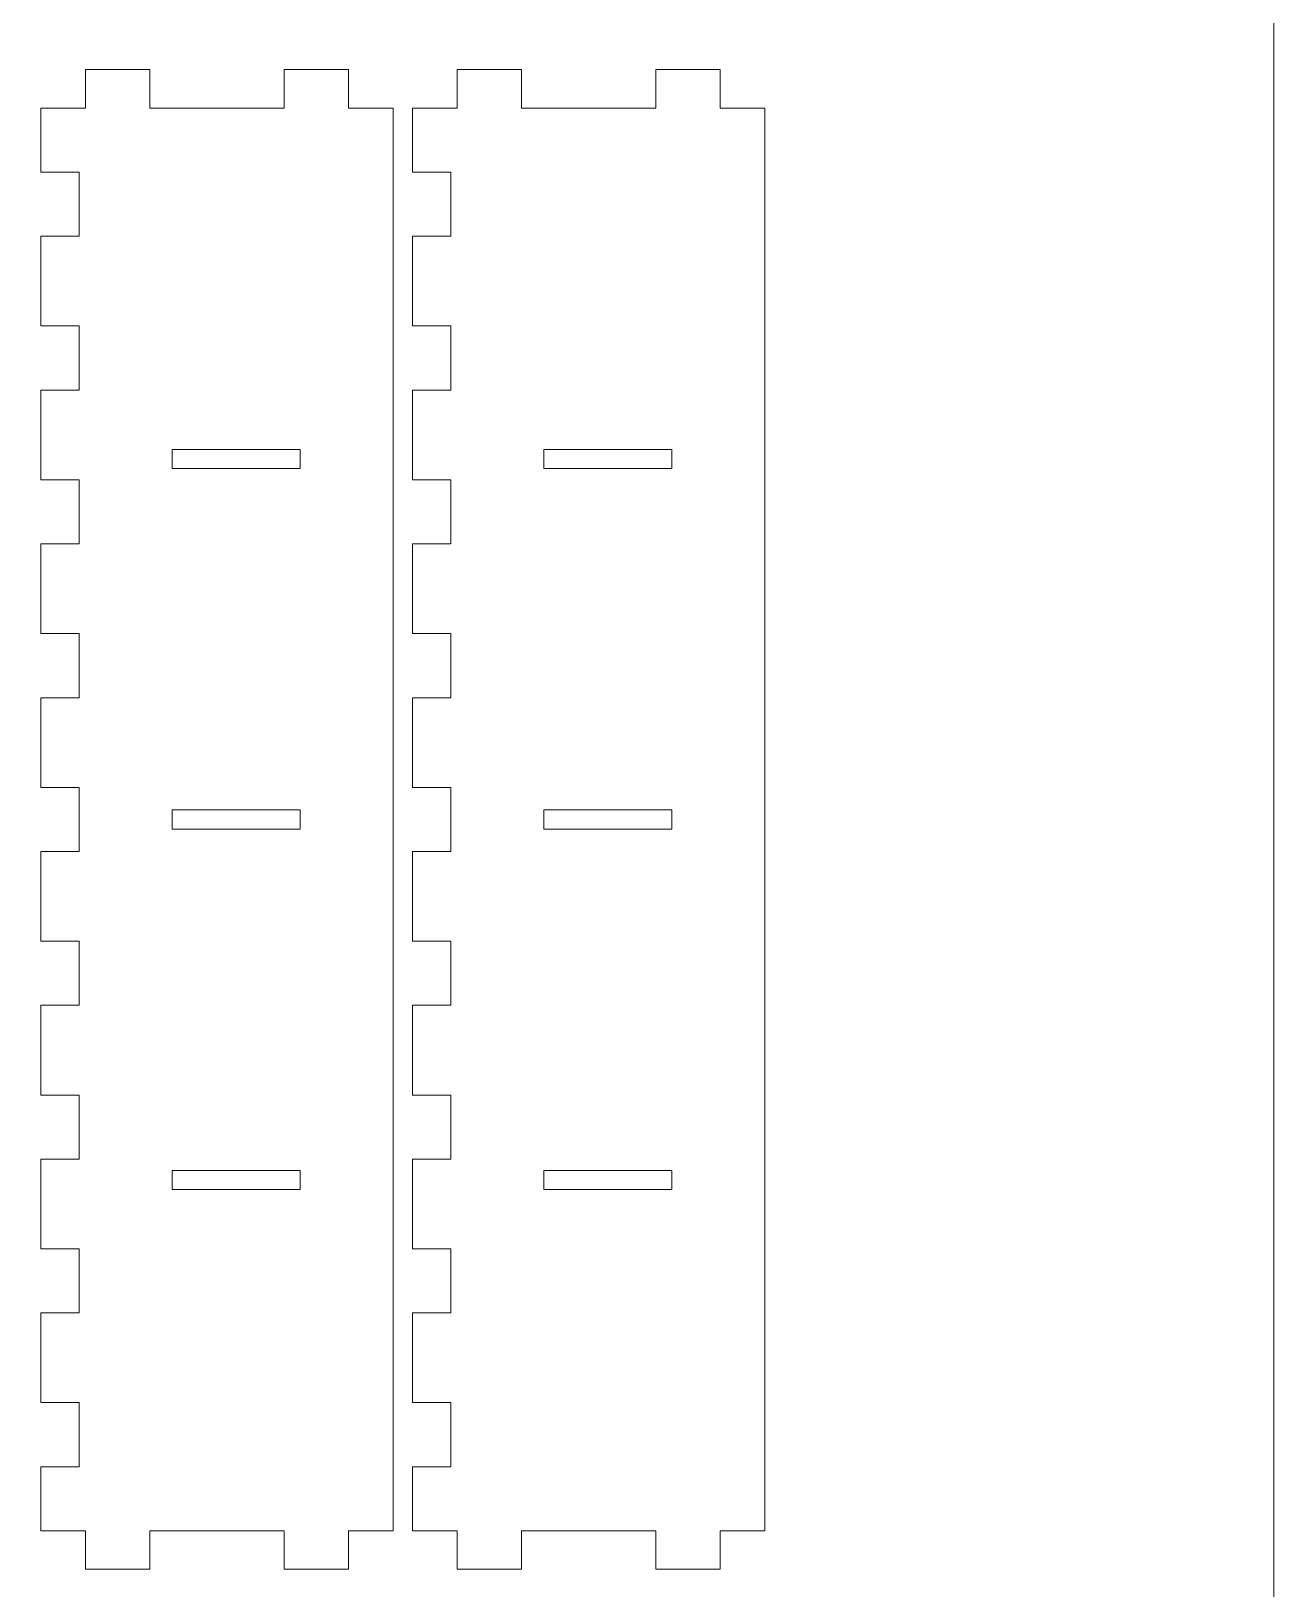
# Model space of a CAD drawing. Header units: millimetres. Extents: x -1409 to 1409, y -600 to 600.
# Drawn here: x 459.7 to 653.6, y 126.1 to 369.2 of the extents above; entities that cross this region are included whole.
import ezdxf

# ---------------------------------------------------------------- set-up
doc = ezdxf.new("R2010")
doc.units = ezdxf.units.MM
doc.header["$MEASUREMENT"] = 0
doc.layers.add('Layer 1', color=7, linetype='Continuous')

msp = doc.modelspace()

# ---------------------------------------------------------------- linework, layer by layer
at = {"layer": 'Layer 1', "color": 142, "lineweight": 20}
msp.add_lwpolyline([(-61.5545, -103.96), (653.6267, -103.96), (653.6267, 483.2666), (-61.5545, 483.2666), (-61.5545, -103.96)], close=True, dxfattribs=at)
at = {"layer": 'Layer 1', "color": 230, "lineweight": 20}
for points, knots in [([(461.2028, 337.1566), (461.2028, 337.1566), (461.2028, 323.1566), (461.2028, 323.1566), (461.2028, 323.1566), (461.2028, 323.1566), (467.2028, 323.1566), (467.2028, 323.1566), (467.2028, 323.1566), (467.2028, 323.1566), (467.2028, 313.1566), (467.2028, 313.1566), (467.2028, 313.1566), (467.2028, 313.1566), (461.2028, 313.1566), (461.2028, 313.1566), (461.2028, 313.1566), (461.2028, 313.1566), (461.2028, 299.1566), (461.2028, 299.1566), (461.2028, 299.1566), (461.2028, 299.1566), (467.2028, 299.1566), (467.2028, 299.1566), (467.2028, 299.1566), (467.2028, 299.1566), (467.2028, 289.1566), (467.2028, 289.1566), (467.2028, 289.1566), (467.2028, 289.1566), (461.2028, 289.1566), (461.2028, 289.1566), (461.2028, 289.1566), (461.2028, 289.1566), (461.2028, 275.1566), (461.2028, 275.1566), (461.2028, 275.1566), (461.2028, 275.1566), (467.2028, 275.1566), (467.2028, 275.1566), (467.2028, 275.1566), (467.2028, 275.1566), (467.2028, 265.1566), (467.2028, 265.1566), (467.2028, 265.1566), (467.2028, 265.1566), (461.2028, 265.1566), (461.2028, 265.1566), (461.2028, 265.1566), (461.2028, 265.1566), (461.2028, 251.1566), (461.2028, 251.1566), (461.2028, 251.1566), (461.2028, 251.1566), (467.2028, 251.1566), (467.2028, 251.1566), (467.2028, 251.1566), (467.2028, 251.1566), (467.2028, 241.1566), (467.2028, 241.1566), (467.2028, 241.1566), (467.2028, 241.1566), (461.2028, 241.1566), (461.2028, 241.1566), (461.2028, 241.1566), (461.2028, 241.1566), (461.2028, 227.1566), (461.2028, 227.1566), (461.2028, 227.1566), (461.2028, 227.1566), (467.2028, 227.1566), (467.2028, 227.1566), (467.2028, 227.1566), (467.2028, 227.1566), (467.2028, 217.1566), (467.2028, 217.1566), (467.2028, 217.1566), (467.2028, 217.1566), (461.2028, 217.1566), (461.2028, 217.1566), (461.2028, 217.1566), (461.2028, 217.1566), (461.2028, 203.1566), (461.2028, 203.1566), (461.2028, 203.1566), (461.2028, 203.1566), (467.2028, 203.1566), (467.2028, 203.1566), (467.2028, 203.1566), (467.2028, 203.1566), (467.2028, 193.1566), (467.2028, 193.1566), (467.2028, 193.1566), (467.2028, 193.1566), (461.2028, 193.1566), (461.2028, 193.1566), (461.2028, 193.1566), (461.2028, 193.1566), (461.2028, 179.1566), (461.2028, 179.1566), (461.2028, 179.1566), (461.2028, 179.1566), (467.2028, 179.1566), (467.2028, 179.1566), (467.2028, 179.1566), (467.2028, 179.1566), (467.2028, 169.1566), (467.2028, 169.1566), (467.2028, 169.1566), (467.2028, 169.1566), (461.2028, 169.1566), (461.2028, 169.1566), (461.2028, 169.1566), (461.2028, 169.1566), (461.2028, 155.1566), (461.2028, 155.1566), (461.2028, 155.1566), (461.2028, 155.1566), (467.2028, 155.1566), (467.2028, 155.1566), (467.2028, 155.1566), (467.2028, 155.1566), (467.2028, 145.1566), (467.2028, 145.1566), (467.2028, 145.1566), (467.2028, 145.1566), (461.2028, 145.1566), (461.2028, 145.1566), (461.2028, 145.1566), (461.2028, 145.1566), (461.2028, 135.1566), (461.2028, 135.1566), (461.2028, 135.1566), (461.2028, 135.1566), (468.2028, 135.1566), (468.2028, 135.1566), (468.2028, 135.1566), (468.2028, 135.1566), (468.2028, 129.1566), (468.2028, 129.1566), (468.2028, 129.1566), (468.2028, 129.1566), (478.2028, 129.1566), (478.2028, 129.1566), (478.2028, 129.1566), (478.2028, 129.1566), (478.2028, 135.1566), (478.2028, 135.1566), (478.2028, 135.1566), (478.2028, 135.1566), (499.2028, 135.1566), (499.2028, 135.1566), (499.2028, 135.1566), (499.2028, 135.1566), (499.2028, 129.1566), (499.2028, 129.1566), (499.2028, 129.1566), (499.2028, 129.1566), (509.2028, 129.1566), (509.2028, 129.1566), (509.2028, 129.1566), (509.2028, 129.1566), (509.2028, 135.1566), (509.2028, 135.1566), (509.2028, 135.1566), (509.2028, 135.1566), (516.2028, 135.1566), (516.2028, 135.1566), (516.2028, 135.1566), (516.2028, 135.1566), (516.2028, 357.1566), (516.2028, 357.1566), (516.2028, 357.1566), (516.2028, 357.1566), (509.2028, 357.1566), (509.2028, 357.1566), (509.2028, 357.1566), (509.2028, 357.1566), (509.2028, 363.1566), (509.2028, 363.1566), (509.2028, 363.1566), (509.2028, 363.1566), (499.2028, 363.1566), (499.2028, 363.1566), (499.2028, 363.1566), (499.2028, 363.1566), (499.2028, 357.1566), (499.2028, 357.1566), (499.2028, 357.1566), (499.2028, 357.1566), (478.2028, 357.1566), (478.2028, 357.1566), (478.2028, 357.1566), (478.2028, 357.1566), (478.2028, 363.1566), (478.2028, 363.1566), (478.2028, 363.1566), (478.2028, 363.1566), (468.2028, 363.1566), (468.2028, 363.1566), (468.2028, 363.1566), (468.2028, 363.1566), (468.2028, 357.1566), (468.2028, 357.1566), (468.2028, 357.1566), (468.2028, 357.1566), (461.2028, 357.1566), (461.2028, 357.1566), (461.2028, 357.1566), (461.2028, 357.1566), (461.2028, 347.1566), (461.2028, 347.1566), (461.2028, 347.1566), (461.2028, 347.1566), (467.2028, 347.1566), (467.2028, 347.1566), (467.2028, 347.1566), (467.2028, 347.1566), (467.2028, 337.1566), (467.2028, 337.1566), (467.2028, 337.1566), (467.2028, 337.1566), (461.2028, 337.1566), (461.2028, 337.1566)], [0, 0, 0, 0, 0.01754386, 0.01754386, 0.01754386, 0.01754386, 0.03508772, 0.03508772, 0.03508772, 0.03508772, 0.05263158, 0.05263158, 0.05263158, 0.05263158, 0.07017544, 0.07017544, 0.07017544, 0.07017544, 0.0877193, 0.0877193, 0.0877193, 0.0877193, 0.10526316, 0.10526316, 0.10526316, 0.10526316, 0.12280702, 0.12280702, 0.12280702, 0.12280702, 0.14035088, 0.14035088, 0.14035088, 0.14035088, 0.15789474, 0.15789474, 0.15789474, 0.15789474, 0.1754386, 0.1754386, 0.1754386, 0.1754386, 0.19298246, 0.19298246, 0.19298246, 0.19298246, 0.21052632, 0.21052632, 0.21052632, 0.21052632, 0.22807018, 0.22807018, 0.22807018, 0.22807018, 0.24561404, 0.24561404, 0.24561404, 0.24561404, 0.26315789, 0.26315789, 0.26315789, 0.26315789, 0.28070175, 0.28070175, 0.28070175, 0.28070175, 0.29824561, 0.29824561, 0.29824561, 0.29824561, 0.31578947, 0.31578947, 0.31578947, 0.31578947, 0.33333333, 0.33333333, 0.33333333, 0.33333333, 0.35087719, 0.35087719, 0.35087719, 0.35087719, 0.36842105, 0.36842105, 0.36842105, 0.36842105, 0.38596491, 0.38596491, 0.38596491, 0.38596491, 0.40350877, 0.40350877, 0.40350877, 0.40350877, 0.42105263, 0.42105263, 0.42105263, 0.42105263, 0.43859649, 0.43859649, 0.43859649, 0.43859649, 0.45614035, 0.45614035, 0.45614035, 0.45614035, 0.47368421, 0.47368421, 0.47368421, 0.47368421, 0.49122807, 0.49122807, 0.49122807, 0.49122807, 0.50877193, 0.50877193, 0.50877193, 0.50877193, 0.52631579, 0.52631579, 0.52631579, 0.52631579, 0.54385965, 0.54385965, 0.54385965, 0.54385965, 0.56140351, 0.56140351, 0.56140351, 0.56140351, 0.57894737, 0.57894737, 0.57894737, 0.57894737, 0.59649123, 0.59649123, 0.59649123, 0.59649123, 0.61403509, 0.61403509, 0.61403509, 0.61403509, 0.63157895, 0.63157895, 0.63157895, 0.63157895, 0.64912281, 0.64912281, 0.64912281, 0.64912281, 0.66666667, 0.66666667, 0.66666667, 0.66666667, 0.68421053, 0.68421053, 0.68421053, 0.68421053, 0.70175439, 0.70175439, 0.70175439, 0.70175439, 0.71929825, 0.71929825, 0.71929825, 0.71929825, 0.73684211, 0.73684211, 0.73684211, 0.73684211, 0.75438596, 0.75438596, 0.75438596, 0.75438596, 0.77192982, 0.77192982, 0.77192982, 0.77192982, 0.78947368, 0.78947368, 0.78947368, 0.78947368, 0.80701754, 0.80701754, 0.80701754, 0.80701754, 0.8245614, 0.8245614, 0.8245614, 0.8245614, 0.84210526, 0.84210526, 0.84210526, 0.84210526, 0.85964912, 0.85964912, 0.85964912, 0.85964912, 0.87719298, 0.87719298, 0.87719298, 0.87719298, 0.89473684, 0.89473684, 0.89473684, 0.89473684, 0.9122807, 0.9122807, 0.9122807, 0.9122807, 0.92982456, 0.92982456, 0.92982456, 0.92982456, 0.94736842, 0.94736842, 0.94736842, 0.94736842, 0.96491228, 0.96491228, 0.96491228, 0.96491228, 1, 1, 1, 1]), ([(519.2028, 337.1566), (519.2028, 337.1566), (519.2028, 323.1566), (519.2028, 323.1566), (519.2028, 323.1566), (519.2028, 323.1566), (525.2028, 323.1566), (525.2028, 323.1566), (525.2028, 323.1566), (525.2028, 323.1566), (525.2028, 313.1566), (525.2028, 313.1566), (525.2028, 313.1566), (525.2028, 313.1566), (519.2028, 313.1566), (519.2028, 313.1566), (519.2028, 313.1566), (519.2028, 313.1566), (519.2028, 299.1566), (519.2028, 299.1566), (519.2028, 299.1566), (519.2028, 299.1566), (525.2028, 299.1566), (525.2028, 299.1566), (525.2028, 299.1566), (525.2028, 299.1566), (525.2028, 289.1566), (525.2028, 289.1566), (525.2028, 289.1566), (525.2028, 289.1566), (519.2028, 289.1566), (519.2028, 289.1566), (519.2028, 289.1566), (519.2028, 289.1566), (519.2028, 275.1566), (519.2028, 275.1566), (519.2028, 275.1566), (519.2028, 275.1566), (525.2028, 275.1566), (525.2028, 275.1566), (525.2028, 275.1566), (525.2028, 275.1566), (525.2028, 265.1566), (525.2028, 265.1566), (525.2028, 265.1566), (525.2028, 265.1566), (519.2028, 265.1566), (519.2028, 265.1566), (519.2028, 265.1566), (519.2028, 265.1566), (519.2028, 251.1566), (519.2028, 251.1566), (519.2028, 251.1566), (519.2028, 251.1566), (525.2028, 251.1566), (525.2028, 251.1566), (525.2028, 251.1566), (525.2028, 251.1566), (525.2028, 241.1566), (525.2028, 241.1566), (525.2028, 241.1566), (525.2028, 241.1566), (519.2028, 241.1566), (519.2028, 241.1566), (519.2028, 241.1566), (519.2028, 241.1566), (519.2028, 227.1566), (519.2028, 227.1566), (519.2028, 227.1566), (519.2028, 227.1566), (525.2028, 227.1566), (525.2028, 227.1566), (525.2028, 227.1566), (525.2028, 227.1566), (525.2028, 217.1566), (525.2028, 217.1566), (525.2028, 217.1566), (525.2028, 217.1566), (519.2028, 217.1566), (519.2028, 217.1566), (519.2028, 217.1566), (519.2028, 217.1566), (519.2028, 203.1566), (519.2028, 203.1566), (519.2028, 203.1566), (519.2028, 203.1566), (525.2028, 203.1566), (525.2028, 203.1566), (525.2028, 203.1566), (525.2028, 203.1566), (525.2028, 193.1566), (525.2028, 193.1566), (525.2028, 193.1566), (525.2028, 193.1566), (519.2028, 193.1566), (519.2028, 193.1566), (519.2028, 193.1566), (519.2028, 193.1566), (519.2028, 179.1566), (519.2028, 179.1566), (519.2028, 179.1566), (519.2028, 179.1566), (525.2028, 179.1566), (525.2028, 179.1566), (525.2028, 179.1566), (525.2028, 179.1566), (525.2028, 169.1566), (525.2028, 169.1566), (525.2028, 169.1566), (525.2028, 169.1566), (519.2028, 169.1566), (519.2028, 169.1566), (519.2028, 169.1566), (519.2028, 169.1566), (519.2028, 155.1566), (519.2028, 155.1566), (519.2028, 155.1566), (519.2028, 155.1566), (525.2028, 155.1566), (525.2028, 155.1566), (525.2028, 155.1566), (525.2028, 155.1566), (525.2028, 145.1566), (525.2028, 145.1566), (525.2028, 145.1566), (525.2028, 145.1566), (519.2028, 145.1566), (519.2028, 145.1566), (519.2028, 145.1566), (519.2028, 145.1566), (519.2028, 135.1566), (519.2028, 135.1566), (519.2028, 135.1566), (519.2028, 135.1566), (526.2028, 135.1566), (526.2028, 135.1566), (526.2028, 135.1566), (526.2028, 135.1566), (526.2028, 129.1566), (526.2028, 129.1566), (526.2028, 129.1566), (526.2028, 129.1566), (536.2028, 129.1566), (536.2028, 129.1566), (536.2028, 129.1566), (536.2028, 129.1566), (536.2028, 135.1566), (536.2028, 135.1566), (536.2028, 135.1566), (536.2028, 135.1566), (557.2028, 135.1566), (557.2028, 135.1566), (557.2028, 135.1566), (557.2028, 135.1566), (557.2028, 129.1566), (557.2028, 129.1566), (557.2028, 129.1566), (557.2028, 129.1566), (567.2028, 129.1566), (567.2028, 129.1566), (567.2028, 129.1566), (567.2028, 129.1566), (567.2028, 135.1566), (567.2028, 135.1566), (567.2028, 135.1566), (567.2028, 135.1566), (574.2028, 135.1566), (574.2028, 135.1566), (574.2028, 135.1566), (574.2028, 135.1566), (574.2028, 357.1566), (574.2028, 357.1566), (574.2028, 357.1566), (574.2028, 357.1566), (567.2028, 357.1566), (567.2028, 357.1566), (567.2028, 357.1566), (567.2028, 357.1566), (567.2028, 363.1566), (567.2028, 363.1566), (567.2028, 363.1566), (567.2028, 363.1566), (557.2028, 363.1566), (557.2028, 363.1566), (557.2028, 363.1566), (557.2028, 363.1566), (557.2028, 357.1566), (557.2028, 357.1566), (557.2028, 357.1566), (557.2028, 357.1566), (536.2028, 357.1566), (536.2028, 357.1566), (536.2028, 357.1566), (536.2028, 357.1566), (536.2028, 363.1566), (536.2028, 363.1566), (536.2028, 363.1566), (536.2028, 363.1566), (526.2028, 363.1566), (526.2028, 363.1566), (526.2028, 363.1566), (526.2028, 363.1566), (526.2028, 357.1566), (526.2028, 357.1566), (526.2028, 357.1566), (526.2028, 357.1566), (519.2028, 357.1566), (519.2028, 357.1566), (519.2028, 357.1566), (519.2028, 357.1566), (519.2028, 347.1566), (519.2028, 347.1566), (519.2028, 347.1566), (519.2028, 347.1566), (525.2028, 347.1566), (525.2028, 347.1566), (525.2028, 347.1566), (525.2028, 347.1566), (525.2028, 337.1566), (525.2028, 337.1566), (525.2028, 337.1566), (525.2028, 337.1566), (519.2028, 337.1566), (519.2028, 337.1566)], [0, 0, 0, 0, 0.01754386, 0.01754386, 0.01754386, 0.01754386, 0.03508772, 0.03508772, 0.03508772, 0.03508772, 0.05263158, 0.05263158, 0.05263158, 0.05263158, 0.07017544, 0.07017544, 0.07017544, 0.07017544, 0.0877193, 0.0877193, 0.0877193, 0.0877193, 0.10526316, 0.10526316, 0.10526316, 0.10526316, 0.12280702, 0.12280702, 0.12280702, 0.12280702, 0.14035088, 0.14035088, 0.14035088, 0.14035088, 0.15789474, 0.15789474, 0.15789474, 0.15789474, 0.1754386, 0.1754386, 0.1754386, 0.1754386, 0.19298246, 0.19298246, 0.19298246, 0.19298246, 0.21052632, 0.21052632, 0.21052632, 0.21052632, 0.22807018, 0.22807018, 0.22807018, 0.22807018, 0.24561404, 0.24561404, 0.24561404, 0.24561404, 0.26315789, 0.26315789, 0.26315789, 0.26315789, 0.28070175, 0.28070175, 0.28070175, 0.28070175, 0.29824561, 0.29824561, 0.29824561, 0.29824561, 0.31578947, 0.31578947, 0.31578947, 0.31578947, 0.33333333, 0.33333333, 0.33333333, 0.33333333, 0.35087719, 0.35087719, 0.35087719, 0.35087719, 0.36842105, 0.36842105, 0.36842105, 0.36842105, 0.38596491, 0.38596491, 0.38596491, 0.38596491, 0.40350877, 0.40350877, 0.40350877, 0.40350877, 0.42105263, 0.42105263, 0.42105263, 0.42105263, 0.43859649, 0.43859649, 0.43859649, 0.43859649, 0.45614035, 0.45614035, 0.45614035, 0.45614035, 0.47368421, 0.47368421, 0.47368421, 0.47368421, 0.49122807, 0.49122807, 0.49122807, 0.49122807, 0.50877193, 0.50877193, 0.50877193, 0.50877193, 0.52631579, 0.52631579, 0.52631579, 0.52631579, 0.54385965, 0.54385965, 0.54385965, 0.54385965, 0.56140351, 0.56140351, 0.56140351, 0.56140351, 0.57894737, 0.57894737, 0.57894737, 0.57894737, 0.59649123, 0.59649123, 0.59649123, 0.59649123, 0.61403509, 0.61403509, 0.61403509, 0.61403509, 0.63157895, 0.63157895, 0.63157895, 0.63157895, 0.64912281, 0.64912281, 0.64912281, 0.64912281, 0.66666667, 0.66666667, 0.66666667, 0.66666667, 0.68421053, 0.68421053, 0.68421053, 0.68421053, 0.70175439, 0.70175439, 0.70175439, 0.70175439, 0.71929825, 0.71929825, 0.71929825, 0.71929825, 0.73684211, 0.73684211, 0.73684211, 0.73684211, 0.75438596, 0.75438596, 0.75438596, 0.75438596, 0.77192982, 0.77192982, 0.77192982, 0.77192982, 0.78947368, 0.78947368, 0.78947368, 0.78947368, 0.80701754, 0.80701754, 0.80701754, 0.80701754, 0.8245614, 0.8245614, 0.8245614, 0.8245614, 0.84210526, 0.84210526, 0.84210526, 0.84210526, 0.85964912, 0.85964912, 0.85964912, 0.85964912, 0.87719298, 0.87719298, 0.87719298, 0.87719298, 0.89473684, 0.89473684, 0.89473684, 0.89473684, 0.9122807, 0.9122807, 0.9122807, 0.9122807, 0.92982456, 0.92982456, 0.92982456, 0.92982456, 0.94736842, 0.94736842, 0.94736842, 0.94736842, 0.96491228, 0.96491228, 0.96491228, 0.96491228, 1, 1, 1, 1]), ([(481.7028, 300.9066), (481.7028, 300.9066), (481.7028, 303.9066), (481.7028, 303.9066), (481.7028, 303.9066), (481.7028, 303.9066), (501.7028, 303.9066), (501.7028, 303.9066), (501.7028, 303.9066), (501.7028, 303.9066), (501.7028, 300.9066), (501.7028, 300.9066), (501.7028, 300.9066), (501.7028, 300.9066), (481.7028, 300.9066), (481.7028, 300.9066)], [0, 0, 0, 0, 0.2, 0.2, 0.2, 0.2, 0.4, 0.4, 0.4, 0.4, 0.6, 0.6, 0.6, 0.6, 1, 1, 1, 1]), ([(539.7028, 300.9066), (539.7028, 300.9066), (539.7028, 303.9066), (539.7028, 303.9066), (539.7028, 303.9066), (539.7028, 303.9066), (559.7028, 303.9066), (559.7028, 303.9066), (559.7028, 303.9066), (559.7028, 303.9066), (559.7028, 300.9066), (559.7028, 300.9066), (559.7028, 300.9066), (559.7028, 300.9066), (539.7028, 300.9066), (539.7028, 300.9066)], [0, 0, 0, 0, 0.2, 0.2, 0.2, 0.2, 0.4, 0.4, 0.4, 0.4, 0.6, 0.6, 0.6, 0.6, 1, 1, 1, 1]), ([(481.7028, 244.6566), (481.7028, 244.6566), (481.7028, 247.6566), (481.7028, 247.6566), (481.7028, 247.6566), (481.7028, 247.6566), (501.7028, 247.6566), (501.7028, 247.6566), (501.7028, 247.6566), (501.7028, 247.6566), (501.7028, 244.6566), (501.7028, 244.6566), (501.7028, 244.6566), (501.7028, 244.6566), (481.7028, 244.6566), (481.7028, 244.6566)], [0, 0, 0, 0, 0.2, 0.2, 0.2, 0.2, 0.4, 0.4, 0.4, 0.4, 0.6, 0.6, 0.6, 0.6, 1, 1, 1, 1]), ([(539.7028, 244.6566), (539.7028, 244.6566), (539.7028, 247.6566), (539.7028, 247.6566), (539.7028, 247.6566), (539.7028, 247.6566), (559.7028, 247.6566), (559.7028, 247.6566), (559.7028, 247.6566), (559.7028, 247.6566), (559.7028, 244.6566), (559.7028, 244.6566), (559.7028, 244.6566), (559.7028, 244.6566), (539.7028, 244.6566), (539.7028, 244.6566)], [0, 0, 0, 0, 0.2, 0.2, 0.2, 0.2, 0.4, 0.4, 0.4, 0.4, 0.6, 0.6, 0.6, 0.6, 1, 1, 1, 1]), ([(481.7028, 188.4066), (481.7028, 188.4066), (481.7028, 191.4066), (481.7028, 191.4066), (481.7028, 191.4066), (481.7028, 191.4066), (501.7028, 191.4066), (501.7028, 191.4066), (501.7028, 191.4066), (501.7028, 191.4066), (501.7028, 188.4066), (501.7028, 188.4066), (501.7028, 188.4066), (501.7028, 188.4066), (481.7028, 188.4066), (481.7028, 188.4066)], [0, 0, 0, 0, 0.2, 0.2, 0.2, 0.2, 0.4, 0.4, 0.4, 0.4, 0.6, 0.6, 0.6, 0.6, 1, 1, 1, 1]), ([(539.7028, 188.4066), (539.7028, 188.4066), (539.7028, 191.4066), (539.7028, 191.4066), (539.7028, 191.4066), (539.7028, 191.4066), (559.7028, 191.4066), (559.7028, 191.4066), (559.7028, 191.4066), (559.7028, 191.4066), (559.7028, 188.4066), (559.7028, 188.4066), (559.7028, 188.4066), (559.7028, 188.4066), (539.7028, 188.4066), (539.7028, 188.4066)], [0, 0, 0, 0, 0.2, 0.2, 0.2, 0.2, 0.4, 0.4, 0.4, 0.4, 0.6, 0.6, 0.6, 0.6, 1, 1, 1, 1])]:
    msp.add_open_spline(points, degree=3, knots=knots, dxfattribs=at)

doc.saveas('drawing.dxf')
